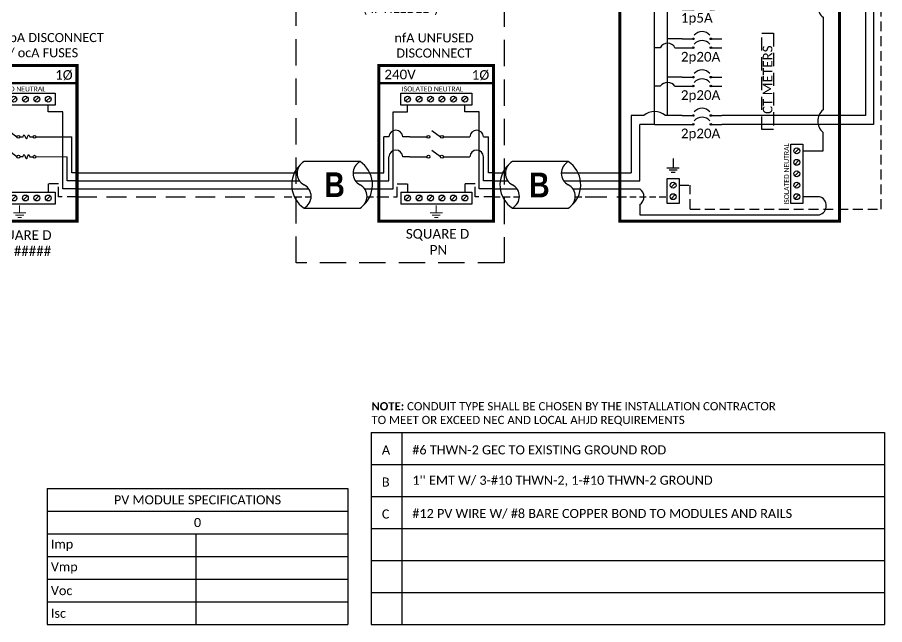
# Model space of a CAD drawing. Header units: feet. Extents: x 21762 to 22293, y 16038 to 16564.
# Drawn here: x 21958.5 to 22288, y 16037.5 to 16268.2 of the extents above; entities that cross this region are included whole.
import ezdxf

# ---------------------------------------------------------------- set-up
doc = ezdxf.new("R2010")
doc.units = ezdxf.units.FT
doc.header["$MEASUREMENT"] = 0
doc.linetypes.add('DASHED', pattern=[0.75, 0.5, -0.25])
doc.linetypes.add('HIDDEN', pattern=[0.375, 0.25, -0.125])
for name, color, linetype in [('E - MODULE', 7, 'Continuous'), ('ONE LINE BLOCKS', 7, 'Continuous'), ('TABLES', 7, 'Continuous'), ('TEXT', 7, 'Continuous'), ('Z - TITLEBLOCK TXT', 7, 'Continuous')]:
    doc.layers.add(name, color=color, linetype=linetype)
doc.styles.add('ONE LINE TXT', font='techb___.ttf')
doc.styles.get("Standard").update_dxf_attribs({"font": 'calibri.ttf'})

# ---------------------------------------------------------------- blocks, each defined once
blk = doc.blocks.new('*U14')
at = {"color": 7, "linetype": 'Continuous'}
for p, q in [((-7.14273261753624, 13.31379698112505), (-28.38670308841029, 13.31379698112505)), ((-28.38670308841029, -4.313796981125051), (-7.14273261753624, -4.313796981125051))]:
    blk.add_line(p, q, dxfattribs=at)
at = {"color": 7}
for p, q in [((-35.52943570594744, 8.999999999996362), (-31.05138576750414, 8.999999999996362)), ((-9.807415296628278, 8.999999999996362), (9.094947017729282e-13, 8.999999999996362))]:
    blk.add_line(p, q, dxfattribs=at)
at = {"color": 10}
for p, q in [((-35.52943570594744, 5.999999999996362), (-30.11481272106539, 5.999999999992724)), ((-8.870842250205897, 5.999999999992724), (9.094947017729282e-13, 5.999999999992724))]:
    blk.add_line(p, q, dxfattribs=at)
at = {"color": 253}
for p, q in [((-35.52943570594744, 2.999999999996362), (-26.6585934557479, 2.999999999996362)), ((-5.414622984878406, 2.999999999996362), (9.094947017729282e-13, 2.999999999992724))]:
    blk.add_line(p, q, dxfattribs=at)
at = {"color": 92, "linetype": 'HIDDEN', "ltscale": 10}
for p, q in [((-4.478049938447839, -3.637978807091713e-12), (0, 0)), ((-35.52943570594744, -3.637978807091713e-12), (-25.72202040931734, -3.637978807091713e-12))]:
    blk.add_line(p, q, dxfattribs=at)
at = {"linetype": 'Continuous'}
for centre, start, end in [((-26.07656823981961, 8.906898490567983), 117.6639225845625, 242.3360774153913), ((-4.832597768944652, 8.906898490546155), 117.6639225845625, 242.3360774153913), ((-30.69683793700187, 0.09310150943201734), 297.6639225845625, 62.33607741539132), ((-9.452867466132375, 0.09310150943201734), 297.6639225845625, 62.33607741539132)]:
    blk.add_arc(centre, 4.975688628201564, start, end, dxfattribs=at)
at = {"color": 7, "linetype": 'Continuous'}
for centre, start, end in [((-12.99273468881074, 4.499999999989086), 313.9732389627104, 56.4264841729064), ((-22.53670101713578, 4.499999999989086), 133.9732389627104, 236.4264841729064)]:
    blk.add_arc(centre, 10.57854155630173, start, end, dxfattribs=at)
blk = doc.blocks.new('*U24')
at = {"color": 7, "linetype": 'Continuous'}
for p, q in [((-7.14273261753624, 13.31379698112505), (-28.38670308841029, 13.31379698112505)), ((-28.38670308841029, -4.313796981125051), (-7.14273261753624, -4.313796981125051))]:
    blk.add_line(p, q, dxfattribs=at)
at = {"color": 7}
for p, q in [((-35.52943570594744, 8.999999999996362), (-31.05138576750414, 8.999999999996362)), ((-9.807415296628278, 8.999999999996362), (9.094947017729282e-13, 8.999999999996362))]:
    blk.add_line(p, q, dxfattribs=at)
at = {"color": 10}
for p, q in [((-35.52943570594744, 5.999999999996362), (-30.11481272106539, 5.999999999992724)), ((-8.870842250205897, 5.999999999992724), (9.094947017729282e-13, 5.999999999992724))]:
    blk.add_line(p, q, dxfattribs=at)
at = {"color": 253}
for p, q in [((-35.52943570594744, 2.999999999996362), (-26.6585934557479, 2.999999999996362)), ((-5.414622984878406, 2.999999999996362), (9.094947017729282e-13, 2.999999999992724))]:
    blk.add_line(p, q, dxfattribs=at)
at = {"color": 92, "linetype": 'HIDDEN', "ltscale": 10}
for p, q in [((-4.478049938447839, -3.637978807091713e-12), (0, 0)), ((-35.52943570594744, -3.637978807091713e-12), (-25.72202040931734, -3.637978807091713e-12))]:
    blk.add_line(p, q, dxfattribs=at)
at = {"linetype": 'Continuous'}
for centre, start, end in [((-26.07656823981961, 8.906898490567983), 117.6639225845625, 242.3360774153913), ((-4.832597768944652, 8.906898490546155), 117.6639225845625, 242.3360774153913), ((-30.69683793700187, 0.09310150943201734), 297.6639225845625, 62.33607741539132), ((-9.452867466132375, 0.09310150943201734), 297.6639225845625, 62.33607741539132)]:
    blk.add_arc(centre, 4.975688628201564, start, end, dxfattribs=at)
at = {"color": 7, "linetype": 'Continuous'}
for centre, start, end in [((-12.99273468881074, 4.499999999989086), 313.9732389627104, 56.4264841729064), ((-22.53670101713578, 4.499999999989086), 133.9732389627104, 236.4264841729064)]:
    blk.add_arc(centre, 10.57854155630173, start, end, dxfattribs=at)
blk = doc.blocks.new('*U25')
at = {"lineweight": 50}
blk.add_line((-43.6116214036756, 43.06379295176157), (0, 43.06379295176157), dxfattribs=at)
at = {"color": 1, "linetype": 'Continuous'}
for p, q in [((-35.26761573623207, 34.77694743980464), (-35.26761573623207, 39.31564129513208)), ((-35.26761573623207, 39.31564129513208), (-8.32254697902863, 39.31564129513208)), ((-8.32254697902863, 39.31564129513208), (-8.32254697902863, 34.77694743980464)), ((-8.32254697902863, 34.77694743980464), (-35.26761573623207, 34.77694743980464)), ((-26.07495123449735, 25.18172376179064), (-22.8119471562477, 22.73910601337411)), ((-21.72993409277569, 22.73470420183003), (-20.49160572531946, 22.73470420183003)), ((-17.94050467957095, 22.73080170828689), (-16.70217631211381, 22.73080170828689)), ((-26.07495123449735, 17.64726165747561), (-22.8119471562477, 15.20464390905909)), ((-21.72993409277569, 15.20024209749317), (-20.49160572531946, 15.20024209749317)), ((-17.94050467957095, 15.19633960397186), (-16.70217631211381, 15.19633960397186)), ((-35.26761573623207, 1.758423961488006), (-8.322546979023173, 1.758423961488006)), ((-35.26761573623207, 1.758423961488006), (-35.26761573623207, -2.780269893839431)), ((-8.32254697902863, 1.758423961488006), (-8.32254697902863, -2.780269893839431)), ((-8.322546979023173, -2.780269893839431), (-35.26761573623207, -2.780269893839431))]:
    blk.add_line(p, q, dxfattribs=at)
at = {"color": 4, "linetype": 'Continuous'}
for p, q in [((-31.88526017397362, 37.83229836323517), (-33.45726816549723, 36.26029037170156)), ((-27.5347870491305, 37.83229836323517), (-29.10679504065411, 36.26029037170156)), ((-23.18431392428738, 37.83229836323517), (-24.75632191581099, 36.26029037170156)), ((-18.83384079944972, 37.83229836323517), (-20.40584879097241, 36.26029037170156)), ((-14.4833676746066, 37.83229836323517), (-16.0553756661302, 36.26029037170156)), ((-10.13289454976803, 37.83229836323517), (-11.70490254129163, 36.26029037170156)), ((-31.88526017396816, 0.2750810295910924), (-33.45726816549177, -1.296926961942518)), ((-27.5347870491305, 0.2750810295910924), (-29.10679504065411, -1.296926961942518)), ((-23.18431392428738, 0.2750810295910924), (-24.75632191581099, -1.296926961942518)), ((-18.83384079944426, 0.2750810295910924), (-20.40584879096787, -1.296926961942518)), ((-14.4833676746066, 0.2750810295910924), (-16.0553756661302, -1.296926961942518)), ((-10.13289454976348, 0.2750810295910924), (-11.70490254128708, -1.296926961942518))]:
    blk.add_line(p, q, dxfattribs=at)
at = {"color": 253, "linetype": 'Continuous'}
for p, q in [((-32.67126416973497, 32.16868385986527), (-32.67126416972951, 34.77694743980464)), ((-10.91889854553028, 32.16868385986527), (-10.91889854553483, 34.77694743980464)), ((-38.15750528725175, 2.999999999992724), (-38.1575052872513, 32.16868385986527)), ((-38.1575052872513, 32.16868385986527), (-32.67126416973497, 32.16868385986527)), ((-5.432657428013954, 32.16868385986527), (-10.91889854553028, 32.16868385986527)), ((-5.432657428004404, 2.999999999992724), (-5.432657428013954, 32.16868385986527)), ((-43.61162140367423, 2.999999999992724), (-38.1575052872513, 2.999999999992724)), ((-1.364242052659392e-12, 2.999999999992724), (-5.432657428004404, 2.999999999992724))]:
    blk.add_line(p, q, dxfattribs=at)
at = {"color": 7, "linetype": 'Continuous'}
for p, q in [((-27.97005342058207, 22.73146537071079), (-41.66354822822996, 22.73146537071079)), ((-41.66354822823041, 8.999999999992724), (-41.66354822822996, 22.73146537071079)), ((-15.62012336914651, 22.73146537070768), (-1.926614487035295, 22.73146537071857)), ((-1.926614487024381, 8.999999999992724), (-1.926614487035295, 22.73146537071079))]:
    blk.add_line(p, q, dxfattribs=at)
at = {"color": 10, "linetype": 'Continuous'}
for p, q in [((-27.97005280056258, 15.19782235267374), (-39.80034955827946, 15.19535016399573)), ((-39.79842799696689, 5.999999999992724), (-39.80034953798895, 15.19525306674404)), ((-15.6201354128307, 15.19841689566136), (-3.789813407730962, 15.19415025971505)), ((-3.791734718288808, 5.999999999992724), (-3.789813177276301, 15.19525306674404)), ((-43.61162140367423, 5.999999999992724), (-39.79842799696689, 5.999999999992724)), ((-1.364242052659392e-12, 5.999999999992724), (-3.791734718288808, 5.999999999989086))]:
    blk.add_line(p, q, dxfattribs=at)
at = {"color": 7}
for p, q in [((-43.61162140367423, 8.999999999996362), (-41.6635482282295, 8.999999999992724)), ((-1.364242052659392e-12, 8.999999999996362), (-1.926614487024835, 8.999999999996362))]:
    blk.add_line(p, q, dxfattribs=at)
at = {"color": 92, "linetype": 'HIDDEN', "ltscale": 15}
for p, q in [((-36.58051912606061, -3.637978807091713e-12), (-36.58051912606061, 4.898634765475435)), ((-36.58051912606061, 4.898634765475435), (-32.67126416972496, 4.898634765475435)), ((-32.67126416972496, 4.898634765475435), (-32.67126416972496, 1.758423961488006)), ((-7.009643589204643, 4.898634765475435), (-10.91889854554029, 4.898634765475435)), ((-10.91889854554029, 4.898634765475435), (-10.91889854554029, 1.758423961488006)), ((-7.009643589199186, -3.637978807091713e-12), (-7.009643589204643, 4.898634765475435)), ((-43.6116214036756, 0), (-36.58051912606061, 0)), ((0, 0), (-7.009643589199186, 0))]:
    blk.add_line(p, q, dxfattribs=at)
at = {"lineweight": 50, "const_width": 1.185332763664635}
blk.add_lwpolyline([(-43.6116214036756, -9.335896394964948), (-43.6116214036756, 49.83611655237473), (0, 49.83611655237473), (0, -9.335896394964948)], close=True, dxfattribs=at)
at = {"color": 92, "linetype": 'Continuous', "lineweight": 5, "ltscale": 0.05, "flags": 128}
for points in [[(-24.13611969887688, -6.16701261263006), (-19.45404301637745, -6.16701261263006)], [(-21.79508135762762, -3.32089023822482), (-21.79508135763217, -6.16701261263006)], [(-20.26545811315873, -7.034441443007381), (-23.32470460209652, -7.034441443007381)], [(-21.07687320994455, -7.90187027340653), (-22.51328950531069, -7.90187027340653)]]:
    blk.add_lwpolyline(points, dxfattribs=at)
at = {"color": 4, "linetype": 'Continuous'}
for centre in [(-32.67126416973497, 37.04629436745745), (-28.32079104489185, 37.04629436745745), (-23.97031792004873, 37.04629436745745), (-19.61984479521107, 37.04629436745745), (-15.26937167036795, 37.04629436745745), (-10.91889854552483, 37.04629436745745), (-32.67126416972951, -0.5109229661866266), (-28.32079104489185, -0.5109229661866266), (-23.97031792004873, -0.5109229661866266), (-19.61984479520561, -0.5109229661866266), (-15.26937167036795, -0.5109229661866266), (-10.91889854552483, -0.5109229661866266)]:
    blk.add_circle(centre, 1.111577510887078, dxfattribs=at)
at = {"color": 1, "linetype": 'Continuous'}
for centre in [(-27.42901506464841, 22.73146537071079), (-22.27096275427266, 22.73146537071079), (-16.16114765061229, 22.72756287716766), (-27.42901506464295, 15.19700326637758), (-22.27096275427812, 15.19700326637758), (-16.16114765061229, 15.1931007728308)]:
    blk.add_circle(centre, 0.5410383559336597, dxfattribs=at)
for points in [[(-20.49160572531946, 22.73470420183003), (-20.11554185856221, 23.49225212552483), (-19.21603552317447, 21.96935129106714), (-18.38987687338704, 23.49225212552483), (-17.94050467957095, 22.73080170828689)], [(-20.49160572531946, 15.20024209749317), (-20.11554185856221, 15.95779002119161), (-19.21603552317447, 14.43488918673029), (-18.38987687338704, 15.95779002119161), (-17.94050467957095, 15.19633960395004)]]:
    blk.add_spline(points, degree=3, dxfattribs=at)
at = {"color": 7}
blk.add_blockref('*U24', (-43.6116214036756, 0), dxfattribs=at)
at = {"color": 4, "linetype": 'Continuous'}
blk.add_text('ISOLATED NEUTRAL', height=1.874334766554741, dxfattribs=at).set_placement((-35.31784838447857, 39.97217458965315))
at = {"color": 1}
for s, width, gutter_width, heights, insert, char_height, attachment_point in [('\\A1;\\pi2.6661;LOCKABLE ampA DISCONNECT \\P\\pi12.722;FUSED W/ ocA FUSES', 71.89306288330188, 92.22970162818092, [18.55702276612101], (-58.87540365616496, 62.16091061536463), 3.454398339822651, 1), ('240V', 0.1480620958035672, 0.75, [0], (-35.54517607183425, 46.39544126646797), 3.65759824216516, 5), ('1Ø', 0.1480620958035672, 0.75, [0], (-4.982872748738373, 46.09550858286093), 3.65759824216516, 5), ('\\A1;\\pi5.5987,t23.887;SQUARE D\\P\\pi5.8899,t24.178;PN: #####', 35.08159665650859, 28.88215433384357, [13.54017578842261], (-39.35086651751135, -12.75181679176603), 3.657598242165161, 1)]:
    blk.add_mtext_dynamic_manual_height_columns(s, width=width, gutter_width=gutter_width, heights=heights, dxfattribs=dict(at, insert=insert, char_height=char_height, attachment_point=attachment_point))
blk = doc.blocks.new('unfusedDisconnect')
at = {"lineweight": 50}
blk.add_line((-43.6116214036756, 43.06379295176157), (0, 43.06379295176157), dxfattribs=at)
at = {"color": 1, "linetype": 'Continuous'}
for p, q in [((-35.26761573623207, 34.77694743980464), (-35.26761573623207, 39.31564129513208)), ((-35.26761573623207, 39.31564129513208), (-8.32254697902863, 39.31564129513208)), ((-8.32254697902863, 39.31564129513208), (-8.32254697902863, 34.77694743980464)), ((-8.32254697902863, 34.77694743980464), (-35.26761573623207, 34.77694743980464)), ((-23.42658339675199, 25.18172376181246), (-20.16357931850234, 22.73910601339594)), ((-31.88967027958734, 22.73146537071079), (-25.32168558283593, 22.73146537071079)), ((-19.08155662623903, 22.73119885076449), (-11.70049243567246, 22.72756287716766)), ((-23.42658339675199, 17.64726165749744), (-20.16357931850234, 15.20464390908091)), ((-31.88967027958734, 15.19700326637758), (-25.32168558283047, 15.19700326639577)), ((-19.08155662624358, 15.19673674642763), (-11.70049243567246, 15.1931007728308)), ((-35.26761573623207, 1.758423961488006), (-8.322546979023173, 1.758423961488006)), ((-35.26761573623207, 1.758423961488006), (-35.26761573623207, -2.780269893839431)), ((-8.32254697902863, 1.758423961488006), (-8.32254697902863, -2.780269893839431)), ((-8.322546979023173, -2.780269893839431), (-35.26761573623207, -2.780269893839431))]:
    blk.add_line(p, q, dxfattribs=at)
at = {"color": 4, "linetype": 'Continuous'}
for p, q in [((-31.88526017397362, 37.83229836323517), (-33.45726816549723, 36.26029037170156)), ((-27.5347870491305, 37.83229836323517), (-29.10679504065411, 36.26029037170156)), ((-23.18431392428738, 37.83229836323517), (-24.75632191581099, 36.26029037170156)), ((-18.83384079944972, 37.83229836323517), (-20.40584879097241, 36.26029037170156)), ((-14.4833676746066, 37.83229836323517), (-16.0553756661302, 36.26029037170156)), ((-10.13289454976803, 37.83229836323517), (-11.70490254129163, 36.26029037170156)), ((-31.88526017396816, 0.2750810295910924), (-33.45726816549177, -1.296926961942518)), ((-27.5347870491305, 0.2750810295910924), (-29.10679504065411, -1.296926961942518)), ((-23.18431392428738, 0.2750810295910924), (-24.75632191581099, -1.296926961942518)), ((-18.83384079944426, 0.2750810295910924), (-20.40584879096787, -1.296926961942518)), ((-14.4833676746066, 0.2750810295910924), (-16.0553756661302, -1.296926961942518)), ((-10.13289454976348, 0.2750810295910924), (-11.70490254128708, -1.296926961942518))]:
    blk.add_line(p, q, dxfattribs=at)
at = {"color": 253, "linetype": 'Continuous'}
for p, q in [((-32.67126416973497, 32.16868385986527), (-32.67126416972951, 34.77694743980464)), ((-10.91889854553028, 32.16868385986527), (-10.91889854553483, 34.77694743980464)), ((-38.15750528725175, 2.999999999992724), (-38.1575052872513, 32.16868385986527)), ((-38.1575052872513, 32.16868385986527), (-32.67126416973497, 32.16868385986527)), ((-5.432657428013954, 32.16868385986527), (-10.91889854553028, 32.16868385986527)), ((-5.432657428003949, 2.999999999992724), (-5.432657428013954, 32.16868385986527)), ((-43.61162140367423, 2.999999999992724), (-38.1575052872513, 2.999999999992724)), ((-1.364242052659392e-12, 2.999999999992724), (-5.432657428004404, 2.999999999992724))]:
    blk.add_line(p, q, dxfattribs=at)
at = {"color": 7, "linetype": 'Continuous'}
for p, q in [((-41.6635482282295, 8.999999999989086), (-41.66354822822996, 22.73146537071079)), ((-39.80034953798349, 22.73146537071079), (-41.66354822822996, 22.73146537071079)), ((-31.88967027958734, 22.73146537071079), (-34.52302790317844, 22.73146537071079)), ((-11.70049243567792, 22.73146537071079), (-9.067134812086806, 22.73146537071079)), ((-3.789813177281758, 22.73146537071079), (-1.926614487035295, 22.73146537071079)), ((-1.926614487024835, 8.999999999996362), (-1.926614487035295, 22.73146537071079))]:
    blk.add_line(p, q, dxfattribs=at)
at = {"color": 10, "linetype": 'Continuous'}
for p, q in [((-39.79842799696644, 5.999999999992724), (-39.80034953798895, 15.19525306674404)), ((-31.88967027958734, 15.19700326637758), (-34.52302790318299, 15.19525306672222)), ((-11.70049243567792, 15.19700326637758), (-9.067134812082259, 15.19525306672222)), ((-3.791734718287898, 5.999999999992724), (-3.789813177276301, 15.19525306674404)), ((-43.61162140367423, 5.999999999992724), (-39.79842799696689, 5.999999999992724)), ((-1.364242052659392e-12, 5.999999999992724), (-3.791734718288808, 5.999999999989086))]:
    blk.add_line(p, q, dxfattribs=at)
at = {"color": 7}
for p, q in [((-43.61162140367423, 8.999999999996362), (-41.6635482282295, 8.999999999992724)), ((-1.364242052659392e-12, 8.999999999996362), (-1.926614487024835, 8.999999999996362))]:
    blk.add_line(p, q, dxfattribs=at)
at = {"color": 92, "linetype": 'HIDDEN', "ltscale": 15}
for p, q in [((-36.58051912606061, -3.637978807091713e-12), (-36.58051912606061, 4.898634765475435)), ((-36.58051912606061, 4.898634765475435), (-32.67126416972496, 4.898634765475435)), ((-32.67126416972496, 4.898634765475435), (-32.67126416972496, 1.758423961488006)), ((-7.009643589204643, 4.898634765475435), (-10.91889854554029, 4.898634765475435)), ((-10.91889854554029, 4.898634765475435), (-10.91889854554029, 1.758423961488006)), ((-7.009643589198731, 3.637978807091713e-12), (-7.009643589204643, 4.898634765475435)), ((-43.6116214036756, 0), (-36.58051912606061, 0)), ((0, 0), (-7.009643589199186, 0))]:
    blk.add_line(p, q, dxfattribs=at)
at = {"lineweight": 50, "const_width": 1.185332763664635}
blk.add_lwpolyline([(-43.6116214036756, -9.335896394964948), (-43.6116214036756, 49.83611655237473), (0, 49.83611655237473), (0, -9.335896394964948)], close=True, dxfattribs=at)
at = {"color": 92, "linetype": 'Continuous', "lineweight": 5, "ltscale": 0.05, "flags": 128}
for points in [[(-24.13611969887688, -6.16701261263006), (-19.45404301637745, -6.16701261263006)], [(-21.79508135762762, -3.32089023822482), (-21.79508135763217, -6.16701261263006)], [(-20.26545811315873, -7.034441443007381), (-23.32470460209652, -7.034441443007381)], [(-21.07687320994455, -7.90187027340653), (-22.51328950531069, -7.90187027340653)]]:
    blk.add_lwpolyline(points, dxfattribs=at)
at = {"color": 4, "linetype": 'Continuous'}
for centre in [(-32.67126416973497, 37.04629436745745), (-28.32079104489185, 37.04629436745745), (-23.97031792004873, 37.04629436745745), (-19.61984479521107, 37.04629436745745), (-15.26937167036795, 37.04629436745745), (-10.91889854552483, 37.04629436745745), (-32.67126416972951, -0.5109229661866266), (-28.32079104489185, -0.5109229661866266), (-23.97031792004873, -0.5109229661866266), (-19.61984479520561, -0.5109229661866266), (-15.26937167036795, -0.5109229661866266), (-10.91889854552483, -0.5109229661866266)]:
    blk.add_circle(centre, 1.111577510887078, dxfattribs=at)
at = {"color": 1, "linetype": 'Continuous'}
for centre in [(-24.78064722690306, 22.73146537073262), (-19.62259491652821, 22.73146537073262), (-24.78064722689851, 15.19700326639577), (-19.62259491653276, 15.19700326639577)]:
    blk.add_circle(centre, 0.5410383559336597, dxfattribs=at)
at = {"color": 7, "linetype": 'Continuous'}
for centre in [(-37.16168872058097, 22.58015627965142), (-6.428473994684282, 22.58015627965142)]:
    blk.add_arc(centre, 2.642995525977004, 3.281925685197969, 176.718074314802, dxfattribs=at)
at = {"color": 10, "linetype": 'Continuous'}
for centre in [(-37.16168872058643, 15.0439439756592), (-6.428473994678825, 15.0439439756592)]:
    blk.add_arc(centre, 2.642995525977004, 3.281925685197969, 176.718074314802, dxfattribs=at)
at = {"color": 4, "linetype": 'Continuous'}
blk.add_text('ISOLATED NEUTRAL', height=1.874334766554741, dxfattribs=at).set_placement((-34.90676764516411, 39.97217458965315))
at = {"color": 1}
for s, width, gutter_width, heights, insert, char_height, attachment_point in [('\\A1;\\pi17.559;nfA UNFUSED\\P\\pi18.229;DISCONNECT', 64.92197842017192, 0, [11.89263280602859], (-55.21050971310069, 62.0432964224583), 3.454398339822651, 1), ('240V', 0.1480620958035672, 0.75, [0], (-35.54517607183425, 46.39544126646797), 3.65759824216516, 5), ('1Ø', 0.1480620958035672, 0.75, [0], (-4.982872748738373, 46.09550858286093), 3.65759824216516, 5), ('\\A1;\\pi13.903,t32.191;SQUARE D\\P\\pi22.981,t41.269;PN', 51.69056123133034, 0.2034749432708054, [45.94270835297878], (-47.25173292705858, -12.27303435172507), 3.657598242165161, 1)]:
    blk.add_mtext_dynamic_manual_height_columns(s, width=width, gutter_width=gutter_width, heights=heights, dxfattribs=dict(at, insert=insert, char_height=char_height, attachment_point=attachment_point))
blk = doc.blocks.new('*U17')
at = {"color": 10, "linetype": 'DASHED', "ltscale": 20}
blk.add_lwpolyline([(-75.04569994407211, 74.56373922005878), (3.971697869077616, 74.56373922005878), (3.971697869077616, -25.16564623916202), (-75.04569994407211, -25.16564623916202)], close=True, dxfattribs=at)
at = {"color": 7}
for name, p in [('unfusedDisconnect', (0, 0)), ('*U14', (-43.6116214036756, 0))]:
    blk.add_blockref(name, p, dxfattribs=at)
at = {"color": 10, "insert": (-50.86398977406498, 73.16091078003228), "char_height": 3.454398339822651, "attachment_point": 1}
blk.add_mtext_dynamic_manual_height_columns('\\A1;\\pi1.2092;( IF NEEDED )', width=30.75234502763631, gutter_width=0, heights=[6.583372758616633], dxfattribs=at)
at = {"color": 1, "linetype": 'Continuous', "insert": (-64.29945479215894, 9.224385921837893), "char_height": 9.383282677011772, "attachment_point": 1, "style": 'ONE LINE TXT'}
blk.add_mtext_dynamic_manual_height_columns('{\\W1;\\C256;B}', width=0.138532783265864, gutter_width=2.131672445536665, heights=[0], dxfattribs=at)
blk = doc.blocks.new('*T16')
at = {"color": 0, "lineweight": -2, "transparency": 16777216}
for p, q in [((0, 0), (114.1854929996152, 0)), ((0, 0), (0, -51.69405515626204)), ((114.1854929996152, 0), (114.1854929996152, -51.69405515626204)), ((0, -8.615675859377006), (114.1854929996152, -8.615675859377006)), ((0, -17.23135171875401), (114.1854929996152, -17.23135171875401)), ((56.40758833595828, -17.23135171875401), (56.40758833595828, -51.69405515626204)), ((0, -25.84702757813102), (114.1854929996152, -25.84702757813102)), ((0, -34.46270343750803), (114.1854929996152, -34.46270343750803)), ((0, -43.07837929688503), (114.1854929996152, -43.07837929688503)), ((0, -51.69405515626204), (114.1854929996152, -51.69405515626204))]:
    blk.add_line(p, q, dxfattribs=at)
at = {"color": 0, "linetype": 'Continuous', "transparency": 16777216, "char_height": 3.454398339844223}
for s, insert, width, attachment_point in [('{\\fCalibri|b0|i0|c0;PV MODULE SPECIFICATIONS', (57.0927464998058, -4.307837929689413), 111.4329572375142, 5), ('{\\fCalibri|b0|i0|c0;0', (57.0927464998058, -12.92351378906642), 111.4329572375142, 5), ('{\\fCalibri|b0|i0|c0;Imp', (1.376267881048989, -21.53918964844343), 53.6550525738577, 4), ('{\\fCalibri|b0|i0|c0;', (57.78385621700727, -21.53918964844343), 55.02536890155664, 4), ('{\\fCalibri|b0|i0|c0;Vmp', (1.376267881048989, -30.15486550782043), 53.6550525738577, 4), ('{\\fCalibri|b0|i0|c0;', (57.78385621700727, -30.15486550782043), 55.02536890155664, 4), ('{\\fCalibri|b0|i0|c0;Voc', (1.376267881048989, -38.77054136719744), 53.6550525738577, 4), ('{\\fCalibri|b0|i0|c0;', (57.78385621700727, -38.77054136719744), 55.02536890155664, 4), ('{\\fCalibri|b0|i0|c0;Isc', (1.376267881048989, -47.38621722657444), 53.6550525738577, 4), ('{\\fCalibri|b0|i0|c0;', (57.78385621700727, -47.38621722657444), 55.02536890155664, 4)]:
    blk.add_mtext(s, dxfattribs=dict(at, insert=insert, width=width, attachment_point=attachment_point))
blk = doc.blocks.new('*T15')
at = {"linetype": 'ByBlock', "lineweight": -2, "transparency": 16777216}
for p, q in [((0, 0), (195.0959959807442, 0)), ((0, 0), (0, -72.96556891894761)), ((11.58239443359707, 0), (11.58239443359707, -72.96556891894761)), ((195.0959959807442, 0), (195.0959959807442, -72.96556891894761)), ((0, -12.10586445312583), (195.0959959807442, -12.10586445312583)), ((0, -24.28258835937595), (195.0959959807442, -24.28258835937595)), ((0, -36.45931226562607), (195.0959959807442, -36.45931226562607)), ((0, -48.63603617187619), (195.0959959807442, -48.63603617187619)), ((0, -60.8127600781263), (195.0959959807442, -60.8127600781263)), ((0, -72.96556891894761), (195.0959959807442, -72.96556891894761))]:
    blk.add_line(p, q, dxfattribs=at)
at = {"color": 0, "linetype": 'Continuous', "transparency": 16777216, "char_height": 3.454398339844223, "attachment_point": 7}
for s, insert, width in [('{\\fCalibri|b0|i0|c0;A', (4.063998046876804, -8.355864453125832), 3.454398339844662), ('{\\fCalibri|b0|i0|c0;#6 THWN-2 GEC TO EXISTING GROUND ROD', (15.64639248047388, -8.355864453125832), 175.3856054533942), ("{\\fCalibri|b0|i0|c0;1'' EMT W/ 3-#10 THWN-2, 1-#10 THWN-2 GROUND", (15.64639248047388, -20.53258835937595), 175.3856054533942), ('{\\fCalibri|b0|i0|c0;B', (4.063998046876804, -20.53258835937595), 3.454398339844662), ('{\\fCalibri|b0|i0|c0;C', (4.063998046876804, -32.70931226562607), 3.454398339844662), ('{\\fCalibri|b0|i0|c0;#12 PV WIRE W/ #8 BARE COPPER BOND TO MODULES AND RAILS', (15.64639248047388, -32.70931226562607), 175.3856054533942), ('{\\fCalibri|b0|i0|c0;', (4.063998046876804, -44.88603617187619), 3.454398339844662), ('{\\fCalibri|b0|i0|c0;', (15.64639248047388, -44.88603617187619), 175.3856054533942), ('{\\fCalibri|b0|i0|c0;', (4.063998046876804, -57.0627600781263), 3.454398339844662), ('{\\fCalibri|b0|i0|c0;', (15.64639248047388, -57.0627600781263), 175.3856054533942), ('{\\fCalibri|b0|i0|c0;', (4.063998046876804, -69.21556891894761), 3.454398339844662), ('{\\fCalibri|b0|i0|c0;', (15.64639248047388, -69.21556891894761), 175.3856054533942)]:
    blk.add_mtext(s, dxfattribs=dict(at, insert=insert, width=width))
blk = doc.blocks.new('*U19')
at = {"color": 7}
blk.add_line((-79.14105710962394, 9), (0, 9), dxfattribs=at)
at = {"color": 10}
blk.add_line((-79.14105710962394, 6), (0, 5.999999999947249), dxfattribs=at)
at = {"color": 253}
blk.add_line((-79.14105710962394, 3), (0, 3), dxfattribs=at)
at = {"color": 92, "linetype": 'DASHED', "ltscale": 15}
blk.add_line((-79.14105710962394, 0), (0, 0), dxfattribs=at)
blk = doc.blocks.new('ENPHASE COMBINER 1 CKT')
h = blk.add_hatch(color=1)
h.dxf.hatch_style = 1
h.paths.add_polyline_path([(12.41834698227558, 95.80943247651112), (13.18799866363406, 95.80943247651112), (13.18799866363406, 92.73203496197902), (12.41834698227558, 92.73203496197902)])
h.paths.add_polyline_path([(8.138740438421337, 96.13318470558806), (8.908392119779819, 96.13318470558806), (8.908392119779819, 92.40327407457198), (8.138740438421337, 92.40327407457198)])
at = {"layer": 'ONE LINE BLOCKS', "linetype": 'Continuous'}
h = blk.add_hatch(color=1, dxfattribs=at)
h.dxf.hatch_style = 1
edge = h.paths.add_edge_path()
edge.add_arc((27.89846752550238, 71.12433185037071), 0.2909504558996183, 0, 360)
h = blk.add_hatch(color=1, dxfattribs=at)
h.dxf.hatch_style = 1
edge = h.paths.add_edge_path()
edge.add_arc((34.57507683551921, 71.12433185037071), 0.2909504558996183, 0, 360)
h = blk.add_hatch(color=1, dxfattribs=at)
h.dxf.hatch_style = 1
edge = h.paths.add_edge_path()
edge.add_arc((27.89846752550238, 59.94296079524929), 0.2909504558996183, 0, 360)
h = blk.add_hatch(color=1, dxfattribs=at)
h.dxf.hatch_style = 1
edge = h.paths.add_edge_path()
edge.add_arc((34.57507683551921, 59.94296079524929), 0.2909504558996183, 0, 360)
h = blk.add_hatch(color=1, dxfattribs=at)
h.dxf.hatch_style = 1
edge = h.paths.add_edge_path()
edge.add_arc((27.89846752550238, 56.56401390908422), 0.2909504558996183, 0, 360)
h = blk.add_hatch(color=1, dxfattribs=at)
h.dxf.hatch_style = 1
edge = h.paths.add_edge_path()
edge.add_arc((34.57507683551921, 56.56401390908422), 0.2909504558996183, 0, 360)
h = blk.add_hatch(color=1, dxfattribs=at)
h.dxf.hatch_style = 1
edge = h.paths.add_edge_path()
edge.add_arc((27.89846752550238, 45.38264285429022), 0.2909504558996183, 0, 360)
h = blk.add_hatch(color=1, dxfattribs=at)
h.dxf.hatch_style = 1
edge = h.paths.add_edge_path()
edge.add_arc((34.57507683551921, 45.38264285429022), 0.2909504558996183, 0, 360)
h = blk.add_hatch(color=1, dxfattribs=at)
h.dxf.hatch_style = 1
edge = h.paths.add_edge_path()
edge.add_arc((27.89846752550238, 42.00369596812516), 0.2909504558996183, 0, 360)
h = blk.add_hatch(color=1, dxfattribs=at)
h.dxf.hatch_style = 1
edge = h.paths.add_edge_path()
edge.add_arc((34.57507683551921, 42.00369596812516), 0.2909504558996183, 0, 360)
h = blk.add_hatch(color=1, dxfattribs=at)
h.dxf.hatch_style = 1
edge = h.paths.add_edge_path()
edge.add_arc((27.89846752550238, 30.82232491332752), 0.2909504558996183, 0, 360)
h = blk.add_hatch(color=1, dxfattribs=at)
h.dxf.hatch_style = 1
edge = h.paths.add_edge_path()
edge.add_arc((34.57507683551921, 30.82232491332752), 0.2909504558996183, 0, 360)
h = blk.add_hatch(color=1, dxfattribs=at)
h.dxf.hatch_style = 1
edge = h.paths.add_edge_path()
edge.add_arc((27.89846752550238, 27.44337802716245), 0.2909504558996183, 0, 360)
h = blk.add_hatch(color=1, dxfattribs=at)
h.dxf.hatch_style = 1
edge = h.paths.add_edge_path()
edge.add_arc((34.57507683551921, 27.44337802716245), 0.2909504558996183, 0, 360)
at = {"color": 7, "linetype": 'Continuous'}
for p, q in [((15.97823548696215, 94.26746370835963), (15.97823548696215, 104.6202518357009)), ((15.97823548696215, 94.26746370835963), (14.92158918022415, 94.26746370835963)), ((15.97823548696215, 87.46999943775381), (15.97823548696215, 94.26746370835963)), ((79.50803908740454, 87.46999943775381), (15.97823548696215, 87.46999943775381)), ((79.50803908740454, 71.1255929851036), (79.50803908740454, 87.46999943775381)), ((93.36559781702954, 73.37164705180794), (93.36559781702954, 30.82358604759065)), ((18.04606754613542, 71.12433185021064), (18.04606754613542, 45.38264285396281)), ((23.70203134762687, 71.12433185021064), (18.04606754613542, 71.12433185021064)), ((38.77151301339472, 71.12433185037071), (79.50803908740454, 71.1255929851036)), ((23.70203134762687, 59.94296079508922), (18.04606754613542, 59.94296079508922)), ((23.70203134762687, 45.38264285396281), (18.04606754613542, 45.38264285396281)), ((18.04606754613542, 45.38264285396281), (18.04606754613542, 30.82232491283639)), ((9.083991580775546, 30.82232491283639), (4.3563948804549, 30.82358604756882)), ((4.3563948804549, 30.82358604756882), (4.3563948804549, 8.999999999999545)), ((23.70203134762687, 30.82232491283639), (17.32288683239312, 30.82232491283639)), ((93.36559781702954, 30.82358604759065), (38.77151301339472, 30.82232491283639))]:
    blk.add_line(p, q, dxfattribs=at)
at = {"color": 253, "linetype": 'Continuous'}
for p, q in [((6.405149921832162, 94.26746370835963), (5.34850361509416, 94.26746370835963)), ((77.21354728513552, 68.11880261802844), (77.21534484654603, 32.98787720495966))]:
    blk.add_line(p, q, dxfattribs=at)
at = {"color": 10, "linetype": 'Continuous'}
for p, q in [((96.36559781702954, 73.37164705178611), (96.36559781702954, 27.44463916140376)), ((13.20343920662526, 56.56401390892415), (13.20343920662526, 71.12433185004693)), ((13.20343920662526, 42.00369596779774), (13.20343920662526, 56.56401390892415)), ((15.37520883370144, 56.56401390892415), (13.20343920662526, 56.56401390892415)), ((20.96806819888752, 56.56401390892415), (23.70203134762687, 56.56401390892415)), ((13.20343920662526, 27.44337802667133), (13.20343920662526, 42.00369596779774)), ((15.37520883370144, 42.00369596779774), (13.20343920662526, 42.00369596779774)), ((20.96806819888752, 42.00369596779774), (23.70203134762687, 42.00369596779774)), ((13.20343920662526, 27.44337802667133), (7.650546126717927, 27.44463916140376)), ((7.650546126728841, 5.999999999958618), (7.650546126717927, 27.44463916140376)), ((13.20343920662526, 27.44337802667133), (23.70203134762687, 27.44337802667133)), ((96.36559781702954, 27.44463916140376), (38.77151301339472, 27.44337802667133))]:
    blk.add_line(p, q, dxfattribs=at)
at = {"color": 7}
blk.add_line((0, 8.999999999999545), (4.356394880461266, 8.999999999999545), dxfattribs=at)
at = {"color": 10}
blk.add_line((0, 5.99999999996362), (7.650546126717927, 5.999999999958618), dxfattribs=at)
at = {"color": 253}
for p, q in [((0, 2.999999999999545), (7.650546126717927, 2.999999999999545)), ((7.650546126717927, -2.999486774364868), (7.650546126717927, -6.855719378279446)), ((75.8293213376237, -2.4692781153135e-10), (69.50611445791674, -2.4692781153135e-10)), ((7.650546126717927, -6.855719378279446), (75.8293213376237, -6.855719378279446))]:
    blk.add_line(p, q, dxfattribs=at)
at = {"color": 92, "linetype": 'HIDDEN', "ltscale": 10}
blk.add_line((0, 0), (17.99393284447251, 0), dxfattribs=at)
at = {"linetype": 'Continuous', "flags": 128}
for points in [[(59.36814294578471, 117.290559595715), (62.04504038061532, 117.290559595715), (62.04504038061532, 110.8149100638825), (68.20105977519961, 110.8149100638825)], [(59.3681429458793, 113.1516352257372), (61.1030071928526, 113.1516352257372), (61.1030071928526, 109.2662455068335), (67.46320837485473, 109.2662455068335)], [(59.36814294592295, 109.0127108561342), (60.16097400508988, 109.0127108561342), (60.16097400508988, 107.7175809497844), (67.83068496180113, 107.7175809497844)], [(59.36814294596661, 104.8737864863056), (60.16097400508988, 104.8737864863056), (60.16097400508988, 106.1689163925826), (69.58439858857037, 106.1689163925826)], [(24.09930137824813, 100.7348621164697), (22.36443713140579, 100.7348621164697), (22.36443713140579, 104.6202518357009), (19.66978146723432, 104.6202518357009)], [(59.36814294601027, 100.7348621164697), (61.1030071928526, 100.7348621164697), (61.1030071928526, 104.6202518357009), (70.11807933108412, 104.6202518357009)], [(59.3681429460903, 96.5959377465565), (62.04504038061532, 96.59593774659652), (62.04504038061532, 103.0715872788192), (69.57013827284845, 103.0715872788192)]]:
    blk.add_lwpolyline(points, dxfattribs=at)
at = {"color": 1, "flags": 128}
for points in [[(24.09930137833544, 109.0127108561342), (23.30647031916851, 109.0127108561342), (23.30647031916851, 107.7175809497844), (19.66978146723068, 107.7175809497844)], [(19.66978146723068, 107.7175809497844), (4.074363240739331, 107.7175809497844), (4.07436324074024, 71.12809194567444), (13.20343920662526, 71.12433185004693)]]:
    blk.add_lwpolyline(points, dxfattribs=at)
at = {"color": 253, "linetype": 'Continuous', "flags": 128}
for points in [[(19.6697814672325, 106.1689163925826), (5.34850361509416, 106.1689163925826), (5.34850361509416, 85.00895455710588), (77.21461068040117, 85.00895455710588), (77.21503742413915, 76.66882090095442)], [(24.09930137829178, 104.8737864863056), (23.30647031916851, 104.8737864863056), (23.30647031916851, 106.1689163925826), (19.6697814672325, 106.1689163925826)], [(69.50611445791674, 17.40189249896002), (77.21534484642416, 17.40189249896002), (77.21534484642507, 24.43558213507458)]]:
    blk.add_lwpolyline(points, dxfattribs=at)
at = {"color": 7, "linetype": 'Continuous', "flags": 128}
blk.add_lwpolyline([(15.97823548696215, 104.6202518357009), (19.66978146723432, 104.620251835704)], dxfattribs=at)
at = {"color": 1}
for points in [[(6.405149921832162, 96.79458142214798), (14.92158918022415, 96.79458142214798), (14.92158918022415, 91.74034599457127), (6.405149921832162, 91.74034599457127)], [(8.138740438421337, 96.13318470558806), (8.908392119779819, 96.13318470558806), (8.908392119779819, 92.40327407457198), (8.138740438421337, 92.40327407457198)], [(12.41834698227558, 95.80943247651112), (13.18799866363406, 95.80943247651112), (13.18799866363406, 92.73203496197902), (12.41834698227558, 92.73203496197902)]]:
    blk.add_lwpolyline(points, close=True, dxfattribs=at)
at = {"linetype": 'Continuous'}
for centre, start, end in [((69.94038601553257, 109.0361145273205), 117.6639225845746, 242.3360774153671), ((67.63025116694189, 104.6292160367525), 297.6639225845747, 62.33607741536712)]:
    blk.add_arc(centre, 2.487844314100782, start, end, dxfattribs=at)
at = {"color": 253, "linetype": 'Continuous'}
for centre in [(80.79380016857613, 72.39318788656828), (80.79349274621472, 28.71172967000894)]:
    blk.add_arc(centre, 5.575713419222151, 129.9215498682969, 230.0784501306956, dxfattribs=at)
at = {"color": 10, "linetype": 'Continuous'}
for centre, radius, start, end in [((18.17163851633632, 55.10370401045702), 3.154762109713773, 27.57379404281566, 152.4262059572135), ((18.17163851633541, 39.68453774276122), 3.632975893368044, 39.66987765994102, 140.330122340059)]:
    blk.add_arc(centre, radius, start, end, dxfattribs=at)
at = {"color": 7, "linetype": 'Continuous'}
blk.add_arc((13.20343920662526, 25.99403971275797), 6.346824931827026, 49.5295004260013, 130.4704995739987, dxfattribs=at)
at = {"color": 253}
for centre, radius, start, end in [((5.45070300826228, 0.0002566128173384641), 3.719915339730382, 306.2542265171913, 53.74577348280871), ((74.90438647621977, -3.427859689263187), 3.550454413933713, 285.1004258718175, 74.89957412818242)]:
    blk.add_arc(centre, radius, start, end, dxfattribs=at)
at = {"layer": 'E - MODULE', "color": 10, "linetype": 'DASHED', "ltscale": 10}
for points in [[(71.8351352424288, 91.30738453349568), (71.8351352424288, 127.9068947809074), (76.27471838406927, 127.9068947809074), (76.27471838406927, 91.30738453349568)], [(53.95017396226649, 25.48331211093546), (53.95017396226649, 62.08282235834713), (58.38975710390696, 62.08282235834713), (58.38975710390696, 25.48331211093546)]]:
    blk.add_lwpolyline(points, close=True, dxfattribs=at)
at = {"layer": 'ONE LINE BLOCKS', "lineweight": 50}
for p, q in [((0, 132.4188356641039), (83.46744432426021, 132.4188356641039)), ((19.66978146721067, 122.6341000363145), (63.79766285705864, 122.6341000363545))]:
    blk.add_line(p, q, dxfattribs=at)
for points, const_width in [([(0, -9.33589639496131), (0, 141.1218837893807), (83.46744432426021, 141.1218837893807), (83.46744432426021, -9.33589639496131)], 1.185332763664635), ([(63.79766285708683, 91.75719465224483), (63.79766285705409, 127.7468246081494), (19.6697814672043, 127.7468246082149), (19.6697814672516, 91.75719465231032)], 1.127694050973034)]:
    blk.add_lwpolyline(points, close=True, dxfattribs=dict(at, const_width=const_width))
at = {"layer": 'TEXT', "color": 92, "linetype": 'HIDDEN', "ltscale": 15}
for p, q in [((99.36559781702772, -4.700287858900083), (99.36559781702954, 73.37164705178611)), ((22.53262669986179, 4.350473124965447), (26.72493497233791, 4.350473124965447)), ((26.724934972347, -4.700287858900083), (26.72493497233791, 4.350473124965447)), ((26.72493497233609, -4.700287858900083), (99.36559781702772, -4.700287858900083))]:
    blk.add_line(p, q, dxfattribs=at)
at = {"layer": 'TEXT', "color": 92, "flags": 128}
for points in [[(20.26725015770353, 14.46946701977913), (20.26327977212532, 10.96618174320292)], [(17.92224143103431, 10.96618174320292), (22.60431811338003, 10.96618174320292)], [(21.79290301659967, 10.09875291292747), (18.73365652773373, 10.09875291292747)], [(20.98148791990116, 9.23132408232459), (19.54507162443224, 9.23132408232459)]]:
    blk.add_lwpolyline(points, dxfattribs=at)
at = {"layer": 'Z - TITLEBLOCK TXT', "color": 1, "linetype": 'Continuous'}
for p, q in [((55.0501503813266, 119.7606593902187), (59.36814294574833, 119.7606593899714)), ((55.05015038163219, 94.12583795210821), (55.0501503813266, 119.7606593902187)), ((59.36814294574833, 119.7606593899714), (59.36814294612668, 94.12583795233377)), ((28.41729394289541, 115.6217350203865), (24.09930137847368, 115.6217350201391)), ((24.09930137847368, 115.6217350201391), (24.09930137817537, 98.264762322166)), ((28.41729394266986, 98.26476232194045), (28.41729394289541, 115.6217350203865)), ((24.09930137817537, 98.264762322166), (28.41729394266986, 98.26476232194045)), ((59.36814294612668, 94.12583795233377), (55.05015038163219, 94.12583795210821)), ((64.96742060261113, -2.596351566654903), (64.96742060261113, 19.99824406545167)), ((64.96742060261113, 19.99824406545167), (69.50611445791674, 19.99824406545167)), ((69.50611445791674, 19.99824406545167), (69.50611445791674, -2.596351566654903)), ((17.99393284447342, -2.596351566654903), (17.99393284447342, 6.946824691457095)), ((17.99393284447342, 6.946824691457095), (22.53262669986179, 6.946824691457095)), ((22.53262669986179, 6.946824691457095), (22.53262669986179, -2.596351566654903)), ((22.53262669986179, -2.596351566654903), (17.99393284447342, -2.596351566654903)), ((69.50611445791674, -2.596351566654903), (64.96742060261113, -2.596351566654903))]:
    blk.add_line(p, q, dxfattribs=at)
at = {"layer": 'Z - TITLEBLOCK TXT', "color": 4, "linetype": 'Continuous'}
for p, q in [((56.46136337684402, 116.5427763089706), (57.9569299505074, 118.0383428824593)), ((27.00608094741438, 112.403851939102), (25.51051437375099, 113.8994185125907)), ((56.46136337684402, 112.403851939102), (57.9569299505074, 113.8994185125907)), ((27.00608094729796, 108.2649275692588), (25.51051437379465, 109.7604941427694)), ((56.46136337696043, 108.2649275692588), (57.95692995046375, 109.7604941427694)), ((27.00608094734162, 104.1260031994302), (25.5105143738092, 105.6215697731809)), ((56.46136337691678, 104.1260031994302), (57.95692995044919, 105.6215697731809)), ((27.00608094738527, 99.98707882960889), (25.51051437369279, 101.4826454033378)), ((56.46136337687312, 99.98707882960889), (57.95692995056561, 101.4826454033378)), ((56.46136337687312, 95.848154459733), (57.95692995056561, 97.34372103346186)), ((68.02277152604074, 18.18789649502514), (66.45076353456898, 16.61588850338967)), ((68.02277152604074, 13.83742337005833), (66.45076353456898, 12.26541537858657)), ((68.02277152604074, 9.48695024525523), (66.45076353456898, 7.914942253619756)), ((21.0492837679858, 5.136477120701329), (19.47727577651403, 3.564469129229565)), ((68.02277152604074, 5.136477120292056), (66.45076353456898, 3.564469128984001)), ((21.0492837679858, 0.7860039957381559), (19.47727577651403, -0.7860039957372464)), ((68.02277152604074, 0.7860039954889544), (66.45076353456898, -0.78600399598281))]:
    blk.add_line(p, q, dxfattribs=at)
at = {"layer": 'Z - TITLEBLOCK TXT', "color": 1, "linetype": 'Continuous', "flags": 128}
for points in [[(23.70203134762687, 71.12433185037071), (27.89846752550238, 71.12433185037071)], [(23.70203134762687, 71.12433185037071), (27.89846752550238, 71.12433185037071)], [(34.57507683551921, 71.12433185037071), (38.77151301339472, 71.12433185037071)], [(23.70203134762687, 59.94296079524929), (27.89846752550238, 59.94296079524929)], [(23.70203134762687, 59.94296079524929), (27.89846752550238, 59.94296079524929)], [(34.57507683551921, 59.94296079524929), (38.77151301339472, 59.94296079524929)], [(23.70203134762687, 56.56401390908422), (27.89846752550238, 56.56401390908422)], [(23.70203134762687, 56.56401390908422), (27.89846752550238, 56.56401390908422)], [(34.57507683551921, 56.56401390908422), (38.77151301339472, 56.56401390908422)], [(23.70203134762687, 45.38264285429022), (27.89846752550238, 45.38264285429022)], [(23.70203134762687, 45.38264285429022), (27.89846752550238, 45.38264285429022)], [(34.57507683551921, 45.38264285429022), (38.77151301339472, 45.38264285429022)], [(23.70203134762687, 42.00369596812516), (27.89846752550238, 42.00369596812516)], [(23.70203134762687, 42.00369596812516), (27.89846752550238, 42.00369596812516)], [(34.57507683551921, 42.00369596812516), (38.77151301339472, 42.00369596812516)], [(23.70203134762687, 30.82232491332752), (27.89846752550238, 30.82232491332752)], [(23.70203134762687, 30.82232491332752), (27.89846752550238, 30.82232491332752)], [(34.57507683551921, 30.82232491332752), (38.77151301339472, 30.82232491332752)], [(23.70203134762687, 27.44337802716245), (27.89846752550238, 27.44337802716245)], [(23.70203134762687, 27.44337802716245), (27.89846752550238, 27.44337802716245)], [(34.57507683551921, 27.44337802716245), (38.77151301339472, 27.44337802716245)]]:
    blk.add_lwpolyline(points, dxfattribs=at)
at = {"layer": 'Z - TITLEBLOCK TXT', "color": 4, "linetype": 'Continuous'}
for centre, radius in [((57.20914666357385, 117.2905595956058), 1.05752526602515), ((26.25829766068455, 113.1516352257372), 1.05752526602515), ((57.20914666357385, 113.1516352257372), 1.05752526602515), ((26.25829766053903, 109.0127108561342), 1.05752526602515), ((57.20914666371937, 109.0127108561342), 1.05752526602515), ((26.25829766058268, 104.8737864863056), 1.05752526602515), ((57.20914666367571, 104.8737864863056), 1.05752526602515), ((26.25829766062634, 100.7348621164842), 1.05752526602515), ((57.20914666363205, 100.7348621164842), 1.05752526602515), ((57.20914666363205, 96.59593774660834), 1.05752526602515), ((67.236767530223, 17.40189249896002), 1.111577510887078), ((67.236767530223, 13.05141937432427), 1.111577510887078), ((67.236767530223, 8.700946249357457), 1.111577510887078), ((20.26327977224992, 4.350473124803557), 1.111577510887078), ((67.236767530223, 4.350473124718064), 1.111577510887078), ((20.26327977224992, 4.547473508864641e-13), 1.111577510887078), ((67.236767530223, -2.487468009348959e-10), 1.111577510887078)]:
    blk.add_circle(centre, radius, dxfattribs=at)
at = {"layer": 'Z - TITLEBLOCK TXT', "color": 1, "linetype": 'Continuous'}
for centre in [(27.89846752550238, 71.12433185037071), (34.57507683551921, 71.12433185037071), (27.89846752550238, 59.94296079524929), (34.57507683551921, 59.94296079524929), (27.89846752550238, 56.56401390908422), (34.57507683551921, 56.56401390908422), (27.89846752550238, 45.38264285429022), (34.57507683551921, 45.38264285429022), (27.89846752550238, 42.00369596812516), (34.57507683551921, 42.00369596812516), (27.89846752550238, 30.82232491332752), (34.57507683551921, 30.82232491332752), (27.89846752550238, 27.44337802716245), (34.57507683551921, 27.44337802716245)]:
    blk.add_circle(centre, 0.2909504558996183, dxfattribs=at)
for centre in [(31.23677218051125, 69.93084372809017), (31.23677218051125, 58.74947267296875), (31.23677218051125, 55.37052578680368), (31.23677218051125, 44.18915473200968), (31.23677218051125, 40.81020784584462), (31.23677218051125, 29.62883679104698), (31.23677218051125, 26.24988990488191)]:
    blk.add_arc(centre, 3.932007672516098, 40.33920141305347, 139.6607985869466, dxfattribs=at)
at = {"color": 1, "char_height": 3.65759824216516, "attachment_point": 5}
for s, width, insert, rotation in [('TO CT METERS', 50.82710468216652, (74.00223626113075, 109.6158554043459), 89.99999999999999), (' CT METERS', 27.4516815760042, (56.16996553308672, 43.78306723464129), 90)]:
    blk.add_mtext_dynamic_manual_height_columns(s, width=width, gutter_width=7.170123602891181, heights=[0], dxfattribs=dict(at, insert=insert, rotation=rotation))
at = {"layer": 'TABLES', "color": 1, "linetype": 'Continuous'}
for s, p in [('1p5A', (23.2057053585977, 66.09520927254334)), ('2p20A', (23.2057053585977, 51.32822244293266)), ('2p20A', (23.2057053585977, 36.76790450197359)), ('2p20A', (23.2057053585977, 22.20758656101088))]:
    blk.add_text(s, height=3.657598242165161, dxfattribs=at).set_placement(p)
at = {"layer": 'TABLES', "color": 4, "linetype": 'Continuous'}
blk.add_text('ISOLATED NEUTRAL', height=1.874334766554741, rotation=90, dxfattribs=at).set_placement((64.31088730817191, -3.056886094527272))
at = {"layer": 'TEXT', "color": 1}
blk.add_text('CT INPUTS ', height=2.304286892564051, rotation=90, dxfattribs=at).set_placement((53.87696759844948, 99.14173906058613))
at = {"layer": 'TEXT', "color": 1, "attachment_point": 5}
for s, width, gutter_width, insert, char_height in [('ENPHASE IQ COMBINER\\P(X-IQ-AM1-240-B)', 62.39835247101388, 7.170123602891181, (41.73372216213011, 148.9679533912145), 3.65759824216516), ('240V', 0.1480620958035672, 0.75, (11.79094095164237, 136.6749752231749), 3.65759824216516), ('60A', 0.1480620958035672, 0.75, (43.72899246763063, 136.6749752231749), 3.65759824216516), ('1Ø', 0.1480620958035672, 0.75, (75.91248724236902, 137.005420083734), 3.65759824216516), ('PRODUCTION RECORDER', 50.82710468216652, 7.170123602891181, (41.73372216216922, 125.0695775850118), 2.304286892564051)]:
    blk.add_mtext_dynamic_manual_height_columns(s, width=width, gutter_width=gutter_width, heights=[0], dxfattribs=dict(at, insert=insert, char_height=char_height))
at = {"layer": 'TEXT', "color": 1, "insert": (29.30823483409313, 105.7752677658295), "char_height": 2.304286892564051, "width": 2.36100780068864, "attachment_point": 1, "rotation": 90}
blk.add_mtext('\\pi-5.6544;VOLTAGE\\P\\pi-7.0609;REFERENCE', dxfattribs=at)

msp = doc.modelspace()

# ---------------------------------------------------------------- linework, layer by layer
at = {"color": 7}
msp.add_line((22174.93978480218, 16209.06813629557), (22187.36290895796, 16209.06813629557), dxfattribs=at)
at = {"color": 10}
msp.add_line((22174.93978480218, 16206.06813629557), (22187.36290895796, 16206.06813629557), dxfattribs=at)
at = {"color": 253}
msp.add_line((22174.93978480218, 16203.06813629557), (22187.36290895796, 16203.06813629557), dxfattribs=at)
at = {"color": 92, "linetype": 'DASHED', "ltscale": 15}
msp.add_line((22174.93978480218, 16200.06813629557), (22187.36290895796, 16200.06813629557), dxfattribs=at)

# ---------------------------------------------------------------- block references
at = {"color": 1}
msp.add_blockref('ENPHASE COMBINER 1 CKT', (22187.36290895796, 16200.06813629557), dxfattribs=at)
at = {"color": 7}
for name, p in [('*U17', (22139.41034909623, 16200.06813629556)), ('*U25', (21981.12823487698, 16200.06813629556)), ('*U14', (22174.93978480218, 16200.06813629557)), ('*U19', (22060.26929198661, 16200.06813629555))]:
    msp.add_blockref(name, p, dxfattribs=at)
for name, p in [('*T15', (22092.8980037361, 16110.49065054893)), ('*T16', (21969.81860686353, 16089.21913678624))]:
    msp.add_blockref(name, p)

# ---------------------------------------------------------------- texts
at = {"color": 1, "linetype": 'Continuous', "insert": (22152.92535528086, 16209.1987767625), "char_height": 9.383282677011772, "attachment_point": 1, "style": 'ONE LINE TXT'}
msp.add_mtext_dynamic_manual_height_columns('{\\W1;\\C256;B}', width=0.138532783265864, gutter_width=2.131672445536665, heights=[0], dxfattribs=at)
at = {"color": 10, "insert": (22092.99037813113, 16122.03062242101), "char_height": 3.108958505840386, "attachment_point": 1}
msp.add_mtext_dynamic_manual_height_columns('\\A1;{\\fCalibri|b1|i0|c0|p34;NOTE:} {\\A0;\\H1.0052x;CONDUIT TYPE SHALL BE CHOSEN BY THE INSTALLATION CONTRACTOR\\PTO MEET OR EXCEED NEC AND LOCAL AHJD REQUIREMENTS}', width=164.3528282441708, gutter_width=0, heights=[9.890720793223181], dxfattribs=at)

doc.saveas('drawing.dxf')
